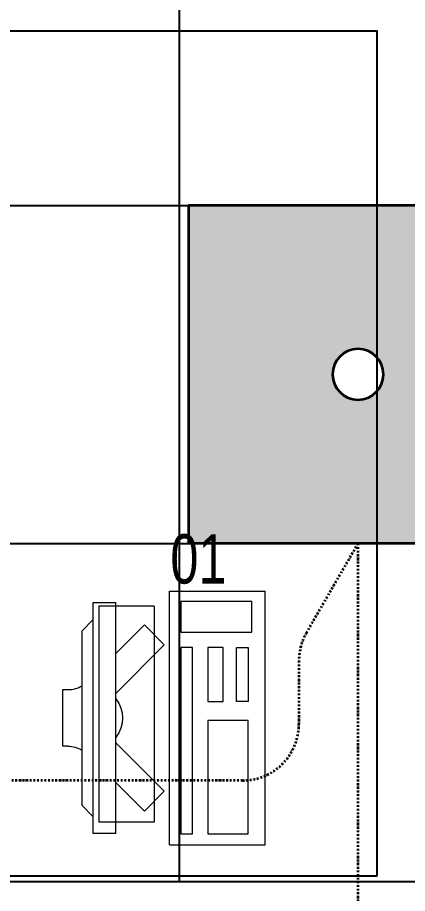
# Model space of a CAD drawing. Extents: x -12260 to 184725, y -29287 to 19916.
# Drawn here: x 47588 to 48280, y 5514 to 7068 of the extents above; entities that cross this region are included whole.
import ezdxf
from ezdxf.enums import TextEntityAlignment as Align

# ---------------------------------------------------------------- set-up
doc = ezdxf.new("R2010")
doc.units = 0
doc.header["$LTSCALE"] = 0.25
doc.linetypes.add('DASHDOT', pattern=[25.4, 12.7, -6.35, 0, -6.35])
for name, color, linetype, lineweight in [('01-First Floor-FUR$0$72_EGR_EQP_TAG', 142, 'Continuous', 5), ('01-First Floor-FUR$0$LOADING', 253, 'Continuous', 5), ('01-First Floor-FUR$0$Walls', 251, 'Continuous', 5), ('E-LITE-CIRC-NUMB', 6, 'Continuous', 25), ('E-LITE-CLNG', 150, 'Continuous', 35), ('E-LITE-CLNG-CNDT', 6, 'DASHDOT', 35), ('E-LITE-CTRL', 6, 'Continuous', 25), ('E-LITE-IDEN', 6, 'Continuous', 25)]:
    doc.layers.add(name, color=color, linetype=linetype, lineweight=lineweight)
doc.layers.add('01-First Floor-FUR$0$FALSE CEILING', color=251, linetype='Continuous')
doc.styles.add('01-First Floor-FUR$0$X3G_ENTITY_257CFD', font='swisscl.ttf', dxfattribs={"height": 200})
doc.styles.add('DC_SIMPLEX', font='SIMPLEX.shx', dxfattribs={"width": 0.7})

# ---------------------------------------------------------------- blocks, each defined once
blk = doc.blocks.new('*U201')
h = blk.add_hatch(color=254)
h.dxf.hatch_style = 1
h.paths.add_polyline_path([(-300, 300), (-300, -300), (300, -300), (300, 300)])
edge = h.paths.add_edge_path(flags=16)
edge.add_arc((0, 0), 45, 0, 360)
blk.add_lwpolyline([(-300, 300), (-300, -300), (300, -300), (300, 300)], close=True)
blk.add_circle((0, 0), 45)
at = {"layer": 'E-LITE-CIRC-NUMB', "style": 'DC_SIMPLEX', "width": 0.7, "flags": 8}
blk.add_attdef('CIRCUIT', text='', height=200, rotation=0, dxfattribs=at).set_placement((-473.9, 300), align=Align.RIGHT)
at = {"layer": 'E-LITE-CTRL', "style": 'DC_SIMPLEX', "width": 0.7, "flags": 8}
blk.add_attdef('CONTROL', (1118.9, -935), '', height=200, rotation=360, dxfattribs=at)
at = {"layer": 'E-LITE-IDEN', "style": 'DC_SIMPLEX', "width": 0.7, "flags": 8}
blk.add_attdef('TYPE', (460.4, 457.6), '', height=200, rotation=360, dxfattribs=at)
blk = doc.blocks.new('01-First Floor-FUR$0$ITCWLS1-P')
at = {"layer": '01-First Floor-FUR$0$LOADING'}
for p, q in [((-0.17, 0.45), (-0.17, 0)), ((-0.17, 0.45), (0, 0.45)), ((0, 0.45), (0, 0)), ((-0.2651, 0.43, 0), (-0.3051, 0.43, 0)), ((-0.3051, 0.43, 0), (-0.3051, 0.02, 0)), ((-0.2651, 0.43, 0), (-0.2651, 0.02, 0)), ((-0.1496, 0.4305), (-0.1291, 0.4305)), ((-0.1291, 0.4305), (-0.1291, 0.4089)), ((-0.197, 0.4094), (-0.295, 0.4094)), ((-0.295, 0.0264), (-0.295, 0.4094)), ((-0.197, 0.0264), (-0.197, 0.4094)), ((-0.3251, 0.38, 0), (-0.3051, 0.4, 0)), ((-0.3251, 0.38, 0), (-0.3251, 0.07, 0)), ((-0.3503, 0.275), (-0.3596, 0.275)), ((-0.3596, 0.175), (-0.3596, 0.275)), ((-0.3503, 0.175), (-0.3596, 0.175)), ((-0.3251, 0.07, 0), (-0.3051, 0.05, 0)), ((-0.3051, 0.02, 0), (-0.2651, 0.02, 0)), ((-0.197, 0.0264), (-0.295, 0.0264)), ((-0.17, 0), (0, 0))]:
    blk.add_line(p, q, dxfattribs=at)
at = {"layer": '01-First Floor-FUR$0$LOADING', "extrusion": (2.48281e-10, 3.18408e-10, -1)}
for p, q in [((-0.2651, 0.3395), (-0.2144, 0.3902)), ((-0.1791, 0.3548), (-0.2144, 0.3902)), ((-0.2651, 0.2688), (-0.1791, 0.3548))]:
    blk.add_line(p, q, dxfattribs=at)
at = {"layer": '01-First Floor-FUR$0$LOADING', "extrusion": (2.48281e-10, -3.18408e-10, -1)}
for p, q in [((-0.2651, 0.1812), (-0.1791, 0.0952)), ((-0.2651, 0.1105), (-0.2144, 0.0598)), ((-0.1791, 0.0952), (-0.2144, 0.0598))]:
    blk.add_line(p, q, dxfattribs=at)
at = {"layer": '01-First Floor-FUR$0$LOADING'}
for points in [[(-0.1291, 0.4089), (-0.1291, 0.1), (-0.1496, 0.1), (-0.1496, 0.4305)], [(-0.1496, 0.1), (-0.1496, 0.1), (-0.1496, 0.1), (-0.1496, 0.1), (-0.1496, 0.1), (-0.1496, 0.1), (-0.1496, 0.1), (-0.1496, 0.1), (-0.1496, 0.1)], [(-0.1496, 0.1), (-0.1496, 0.1), (-0.1496, 0.1), (-0.1496, 0.1), (-0.1496, 0.1), (-0.1496, 0.1), (-0.1496, 0.1), (-0.1496, 0.1), (-0.1496, 0.1), (-0.1496, 0.1), (-0.1496, 0.1), (-0.1496, 0.1), (-0.1496, 0.1), (-0.1496, 0.1), (-0.1496, 0.1), (-0.1496, 0.1), (-0.1496, 0.1), (-0.1496, 0.1)], [(-0.1496, 0.1), (-0.1496, 0.1), (-0.1496, 0.1), (-0.1496, 0.1), (-0.1496, 0.1), (-0.1496, 0.1), (-0.1496, 0.1), (-0.1496, 0.1), (-0.1496, 0.1), (-0.1496, 0.1)], [(-0.1496, 0.1), (-0.1496, 0.1), (-0.1496, 0.1), (-0.1496, 0.1), (-0.1496, 0.1), (-0.1496, 0.1), (-0.1496, 0.1)], [(-0.1496, 0.1), (-0.1496, 0.1), (-0.1496, 0.1), (-0.1496, 0.1), (-0.1496, 0.1), (-0.1496, 0.1), (-0.1496, 0.1), (-0.1496, 0.1), (-0.1496, 0.1), (-0.1496, 0.1)], [(-0.1496, 0.1), (-0.1496, 0.1), (-0.1496, 0.1), (-0.1496, 0.1), (-0.1496, 0.1), (-0.1496, 0.1), (-0.1496, 0.1), (-0.1496, 0.1), (-0.1496, 0.1), (-0.1496, 0.1), (-0.1496, 0.1), (-0.1496, 0.1), (-0.1496, 0.1), (-0.1496, 0.1), (-0.1496, 0.1)], [(-0.1496, 0.1), (-0.1496, 0.1), (-0.1496, 0.1), (-0.1496, 0.1), (-0.1496, 0.1), (-0.1496, 0.1), (-0.1496, 0.1), (-0.1496, 0.1), (-0.1496, 0.1), (-0.1496, 0.1)], [(-0.1496, 0.1), (-0.1496, 0.1), (-0.1496, 0.1), (-0.1496, 0.1), (-0.1496, 0.1), (-0.1496, 0.1), (-0.1496, 0.1), (-0.1496, 0.1), (-0.1496, 0.1), (-0.1496, 0.1)], [(-0.1496, 0.1), (-0.1496, 0.1), (-0.1496, 0.1), (-0.1496, 0.1), (-0.1496, 0.1), (-0.1496, 0.1), (-0.1496, 0.1), (-0.1496, 0.1), (-0.1496, 0.1), (-0.1496, 0.1), (-0.1496, 0.1), (-0.1496, 0.1), (-0.1496, 0.1), (-0.1496, 0.1), (-0.1496, 0.1), (-0.1496, 0.1), (-0.1496, 0.1), (-0.1496, 0.1), (-0.1496, 0.1), (-0.1496, 0.1), (-0.1496, 0.1), (-0.1496, 0.1), (-0.1496, 0.1), (-0.1496, 0.1), (-0.1496, 0.1), (-0.1496, 0.1), (-0.1496, 0.1), (-0.1496, 0.1), (-0.1496, 0.1), (-0.1496, 0.1), (-0.1496, 0.1), (-0.1496, 0.1), (-0.1496, 0.1), (-0.1496, 0.1), (-0.1496, 0.1), (-0.1496, 0.1), (-0.1496, 0.1), (-0.1496, 0.1), (-0.1496, 0.1), (-0.1496, 0.1), (-0.1496, 0.1), (-0.1496, 0.1), (-0.1496, 0.1), (-0.1496, 0.1), (-0.1496, 0.1), (-0.1496, 0.1), (-0.1496, 0.1), (-0.1496, 0.1), (-0.1496, 0.1), (-0.1496, 0.1), (-0.1496, 0.1), (-0.1496, 0.1), (-0.1496, 0.1), (-0.1496, 0.1)], [(-0.1496, 0.1), (-0.1496, 0.1), (-0.1496, 0.1), (-0.1496, 0.1), (-0.1496, 0.1), (-0.1496, 0.1), (-0.1496, 0.1), (-0.1496, 0.1), (-0.1496, 0.1), (-0.1496, 0.1), (-0.1496, 0.1), (-0.1496, 0.1), (-0.1496, 0.1), (-0.1496, 0.1), (-0.1496, 0.1), (-0.1496, 0.1), (-0.1496, 0.1), (-0.1496, 0.1), (-0.1496, 0.1), (-0.1496, 0.1), (-0.1496, 0.1), (-0.1496, 0.1), (-0.1496, 0.1), (-0.1496, 0.1), (-0.1496, 0.1), (-0.1496, 0.1), (-0.1496, 0.1), (-0.1496, 0.1), (-0.1496, 0.1), (-0.1496, 0.1), (-0.1496, 0.1), (-0.1496, 0.1), (-0.1496, 0.1), (-0.1496, 0.1), (-0.1496, 0.1), (-0.1496, 0.1), (-0.1496, 0.1), (-0.1496, 0.1), (-0.1496, 0.1), (-0.1496, 0.1), (-0.1496, 0.1), (-0.1496, 0.1), (-0.1496, 0.1), (-0.1496, 0.1), (-0.1496, 0.1), (-0.1496, 0.1), (-0.1496, 0.1), (-0.1496, 0.1), (-0.1496, 0.1), (-0.1496, 0.1), (-0.1496, 0.1), (-0.1496, 0.1), (-0.1496, 0.1), (-0.1496, 0.1), (-0.1496, 0.1), (-0.1496, 0.1), (-0.1496, 0.1), (-0.1496, 0.1), (-0.1496, 0.1), (-0.1496, 0.1), (-0.1496, 0.1), (-0.1496, 0.1), (-0.1496, 0.1), (-0.1496, 0.1), (-0.1496, 0.1), (-0.1496, 0.1), (-0.1496, 0.1), (-0.1496, 0.1), (-0.1496, 0.1), (-0.1496, 0.1), (-0.1496, 0.1), (-0.1496, 0.1), (-0.1496, 0.1), (-0.1496, 0.1), (-0.1496, 0.1), (-0.1496, 0.1), (-0.1496, 0.1), (-0.1496, 0.1), (-0.1496, 0.1), (-0.1496, 0.1), (-0.1496, 0.1), (-0.1496, 0.1), (-0.1496, 0.1), (-0.1496, 0.1), (-0.1496, 0.1), (-0.1496, 0.1), (-0.1496, 0.1), (-0.1496, 0.1), (-0.1496, 0.1)], [(-0.1496, 0.1), (-0.1496, 0.1), (-0.1496, 0.1), (-0.1496, 0.1), (-0.1496, 0.1), (-0.1496, 0.1), (-0.1496, 0.1), (-0.1496, 0.1), (-0.1496, 0.1), (-0.1496, 0.1), (-0.1496, 0.1), (-0.1496, 0.1)], [(-0.1496, 0.1), (-0.1496, 0.1), (-0.1496, 0.1), (-0.1496, 0.1), (-0.1496, 0.1), (-0.1496, 0.1), (-0.1496, 0.1)], [(-0.1496, 0.1), (-0.1496, 0.1), (-0.1496, 0.1), (-0.1496, 0.1), (-0.1496, 0.1), (-0.1496, 0.1), (-0.1496, 0.1), (-0.1496, 0.1), (-0.1496, 0.1), (-0.1496, 0.1), (-0.1496, 0.1), (-0.1496, 0.1), (-0.1496, 0.1), (-0.1496, 0.1), (-0.1496, 0.1), (-0.1496, 0.1), (-0.1496, 0.1)], [(-0.1496, 0.1), (-0.1496, 0.1), (-0.1496, 0.1), (-0.1496, 0.1), (-0.1496, 0.1), (-0.1496, 0.1), (-0.1496, 0.1), (-0.1496, 0.1), (-0.1496, 0.1), (-0.1496, 0.1), (-0.1496, 0.1), (-0.1496, 0.1), (-0.1496, 0.1), (-0.1496, 0.1), (-0.1496, 0.1), (-0.1496, 0.1), (-0.1496, 0.1), (-0.1496, 0.1), (-0.1496, 0.1), (-0.1496, 0.1), (-0.1496, 0.1), (-0.1496, 0.1), (-0.1496, 0.1), (-0.1496, 0.1), (-0.1496, 0.1), (-0.1496, 0.1), (-0.1496, 0.1), (-0.1496, 0.1), (-0.1496, 0.1), (-0.1496, 0.1), (-0.1496, 0.1), (-0.1496, 0.1), (-0.1496, 0.1), (-0.1496, 0.1), (-0.1496, 0.1), (-0.1496, 0.1), (-0.1496, 0.1), (-0.1496, 0.1), (-0.1496, 0.1), (-0.1496, 0.1), (-0.1496, 0.1), (-0.1496, 0.1), (-0.1496, 0.1), (-0.1496, 0.1), (-0.1496, 0.1), (-0.1496, 0.1), (-0.1496, 0.1), (-0.1496, 0.1), (-0.1496, 0.1), (-0.1496, 0.1), (-0.1496, 0.1), (-0.1496, 0.1), (-0.1496, 0.1), (-0.1496, 0.1), (-0.1496, 0.1), (-0.1496, 0.1), (-0.1496, 0.1), (-0.1496, 0.1), (-0.1496, 0.1), (-0.1496, 0.1), (-0.1496, 0.1), (-0.1496, 0.1), (-0.1496, 0.1), (-0.1496, 0.1), (-0.1496, 0.1), (-0.1496, 0.1), (-0.1496, 0.1), (-0.1496, 0.1), (-0.1496, 0.1), (-0.1496, 0.1), (-0.1496, 0.1), (-0.1496, 0.1), (-0.1496, 0.1), (-0.1496, 0.1), (-0.1496, 0.1), (-0.1496, 0.1), (-0.1496, 0.1), (-0.1496, 0.1), (-0.1496, 0.1), (-0.1496, 0.1), (-0.1496, 0.1), (-0.1496, 0.1), (-0.1496, 0.1), (-0.1496, 0.1), (-0.1496, 0.1), (-0.1496, 0.1), (-0.1496, 0.1), (-0.1496, 0.1), (-0.1496, 0.1), (-0.1496, 0.1), (-0.1496, 0.1), (-0.1496, 0.1), (-0.1496, 0.1), (-0.1496, 0.1), (-0.1496, 0.1), (-0.1496, 0.1), (-0.1496, 0.1), (-0.1496, 0.1), (-0.1496, 0.1), (-0.1496, 0.1), (-0.1496, 0.1), (-0.1496, 0.1), (-0.1496, 0.1), (-0.1496, 0.1), (-0.1496, 0.1), (-0.1496, 0.1), (-0.1496, 0.1), (-0.1496, 0.1), (-0.1496, 0.1), (-0.1496, 0.1), (-0.1496, 0.1)], [(-0.1496, 0.1), (-0.1496, 0.1), (-0.1496, 0.1), (-0.1496, 0.1), (-0.1496, 0.1), (-0.1496, 0.1), (-0.1496, 0.1), (-0.1496, 0.1)]]:
    blk.add_lwpolyline(points, dxfattribs=at)
for points in [[(-0.1019, 0.4305), (-0.0304, 0.4305), (-0.0304, 0.2294), (-0.1019, 0.2294)], [(-0.1019, 0.1954), (-0.0747, 0.1954), (-0.0747, 0.1), (-0.1019, 0.1)], [(-0.0304, 0.1954), (-0.0508, 0.1954), (-0.0508, 0.1), (-0.0304, 0.1)], [(-0.1496, 0.1), (-0.1496, 0.1), (-0.1496, 0.1), (-0.1496, 0.1), (-0.1496, 0.1), (-0.1496, 0.1), (-0.1496, 0.1), (-0.1496, 0.1), (-0.1496, 0.1), (-0.1496, 0.1), (-0.1496, 0.1), (-0.1496, 0.1), (-0.1496, 0.1), (-0.1496, 0.1), (-0.1496, 0.1), (-0.1496, 0.1), (-0.1496, 0.1), (-0.1496, 0.1), (-0.1496, 0.1), (-0.1496, 0.1), (-0.1496, 0.1), (-0.1496, 0.1), (-0.1496, 0.1), (-0.1496, 0.1), (-0.1496, 0.1), (-0.1496, 0.1), (-0.1496, 0.1), (-0.1496, 0.1), (-0.1496, 0.1), (-0.1496, 0.1), (-0.1496, 0.1), (-0.1496, 0.1), (-0.1496, 0.1), (-0.1496, 0.1), (-0.1496, 0.1), (-0.1496, 0.1), (-0.1496, 0.1), (-0.1496, 0.1), (-0.1496, 0.1), (-0.1496, 0.1), (-0.1496, 0.1), (-0.1496, 0.1), (-0.1496, 0.1), (-0.1496, 0.1), (-0.1496, 0.1), (-0.1496, 0.1), (-0.1496, 0.1), (-0.1496, 0.1), (-0.1496, 0.1), (-0.1496, 0.1), (-0.1496, 0.1), (-0.1496, 0.1), (-0.1496, 0.1), (-0.1496, 0.1), (-0.1496, 0.1), (-0.1496, 0.1), (-0.1496, 0.1), (-0.1496, 0.1), (-0.1496, 0.1), (-0.1496, 0.1), (-0.1496, 0.1), (-0.1496, 0.1), (-0.1496, 0.1), (-0.1496, 0.1), (-0.1496, 0.1), (-0.1496, 0.1), (-0.1496, 0.1), (-0.1496, 0.1), (-0.1496, 0.1), (-0.1496, 0.1), (-0.1496, 0.1), (-0.1496, 0.1), (-0.1496, 0.1), (-0.1496, 0.1), (-0.1496, 0.1), (-0.1496, 0.1), (-0.1496, 0.1), (-0.1496, 0.1), (-0.1496, 0.1), (-0.1496, 0.1), (-0.1496, 0.1), (-0.1496, 0.1), (-0.1496, 0.1), (-0.1496, 0.1), (-0.1496, 0.1), (-0.1496, 0.1), (-0.1496, 0.1), (-0.1496, 0.1), (-0.1496, 0.1), (-0.1496, 0.1), (-0.1496, 0.1), (-0.1496, 0.1), (-0.1496, 0.1), (-0.1496, 0.1), (-0.1496, 0.1), (-0.1496, 0.1), (-0.1496, 0.1), (-0.1496, 0.1), (-0.1496, 0.1), (-0.1496, 0.1), (-0.1496, 0.1), (-0.1496, 0.1), (-0.1496, 0.1), (-0.1496, 0.1), (-0.1496, 0.1), (-0.1496, 0.1), (-0.1496, 0.1), (-0.1496, 0.1), (-0.1496, 0.1), (-0.1496, 0.1), (-0.1496, 0.1), (-0.1496, 0.1), (-0.1496, 0.1), (-0.1496, 0.1), (-0.1496, 0.1), (-0.1496, 0.1), (-0.1496, 0.1), (-0.1496, 0.1), (-0.1496, 0.1), (-0.1496, 0.1), (-0.1496, 0.1), (-0.1496, 0.1), (-0.1496, 0.1), (-0.1496, 0.1), (-0.1496, 0.1), (-0.1496, 0.1), (-0.1496, 0.1), (-0.1496, 0.1), (-0.1496, 0.1), (-0.1496, 0.1), (-0.1496, 0.1), (-0.1496, 0.1), (-0.1496, 0.1), (-0.1496, 0.1), (-0.1496, 0.1), (-0.1496, 0.1), (-0.1496, 0.1), (-0.1496, 0.1), (-0.1496, 0.1), (-0.1496, 0.1), (-0.1496, 0.1), (-0.1496, 0.1), (-0.1496, 0.1), (-0.1496, 0.1), (-0.1496, 0.1), (-0.1496, 0.1), (-0.1496, 0.1), (-0.1496, 0.1), (-0.1496, 0.1), (-0.1496, 0.1), (-0.1496, 0.1), (-0.1496, 0.1), (-0.1496, 0.1), (-0.1496, 0.1), (-0.1496, 0.1), (-0.1496, 0.1), (-0.1496, 0.1), (-0.1496, 0.1), (-0.1496, 0.1), (-0.1496, 0.1), (-0.1496, 0.1), (-0.1496, 0.1), (-0.1496, 0.1), (-0.1496, 0.1), (-0.1496, 0.1), (-0.1496, 0.1), (-0.1496, 0.1), (-0.1496, 0.1), (-0.1496, 0.1), (-0.1496, 0.1), (-0.1496, 0.1), (-0.1496, 0.1), (-0.1496, 0.1), (-0.1496, 0.1), (-0.1496, 0.1), (-0.1496, 0.1), (-0.1496, 0.1), (-0.1496, 0.1), (-0.1496, 0.1), (-0.1496, 0.1), (-0.1496, 0.1), (-0.1496, 0.1), (-0.1496, 0.1), (-0.1496, 0.1), (-0.1496, 0.1), (-0.1496, 0.1), (-0.1496, 0.1), (-0.1496, 0.1), (-0.1496, 0.1), (-0.1496, 0.1), (-0.1496, 0.1), (-0.1496, 0.1), (-0.1496, 0.1), (-0.1496, 0.1), (-0.1496, 0.1), (-0.1496, 0.1), (-0.1496, 0.1), (-0.1496, 0.1), (-0.1496, 0.1), (-0.1496, 0.1), (-0.1496, 0.1), (-0.1496, 0.1), (-0.1496, 0.1), (-0.1496, 0.1), (-0.1496, 0.1), (-0.1496, 0.1), (-0.1496, 0.1), (-0.1496, 0.1), (-0.1496, 0.1), (-0.1496, 0.1), (-0.1496, 0.1), (-0.1496, 0.1), (-0.1496, 0.1), (-0.1496, 0.1), (-0.1496, 0.1), (-0.1496, 0.1), (-0.1496, 0.1), (-0.1496, 0.1), (-0.1496, 0.1), (-0.1496, 0.1), (-0.1496, 0.1), (-0.1496, 0.1), (-0.1496, 0.1), (-0.1496, 0.1), (-0.1496, 0.1), (-0.1496, 0.1), (-0.1496, 0.1), (-0.1496, 0.1), (-0.1496, 0.1), (-0.1496, 0.1), (-0.1496, 0.1), (-0.1496, 0.1), (-0.1496, 0.1), (-0.1496, 0.1), (-0.1496, 0.1), (-0.1496, 0.1), (-0.1496, 0.1), (-0.1496, 0.1), (-0.1496, 0.1), (-0.1496, 0.1), (-0.1496, 0.1), (-0.1496, 0.1), (-0.1496, 0.1), (-0.1496, 0.1), (-0.1496, 0.1), (-0.1496, 0.1), (-0.1496, 0.1), (-0.1496, 0.1), (-0.1496, 0.1), (-0.1496, 0.1), (-0.1496, 0.1), (-0.1496, 0.1), (-0.1496, 0.1), (-0.1496, 0.1), (-0.1496, 0.1), (-0.1496, 0.1), (-0.1496, 0.1), (-0.1496, 0.1), (-0.1496, 0.1), (-0.1496, 0.1), (-0.1496, 0.1), (-0.1496, 0.1), (-0.1496, 0.1), (-0.1496, 0.1), (-0.1496, 0.1), (-0.1496, 0.1), (-0.1496, 0.1), (-0.1496, 0.1), (-0.1496, 0.1), (-0.1496, 0.1), (-0.1496, 0.1), (-0.1496, 0.1), (-0.1496, 0.1), (-0.1496, 0.1), (-0.1496, 0.1), (-0.1496, 0.1), (-0.1496, 0.1)], [(-0.1496, 0.1), (-0.1496, 0.1), (-0.1496, 0.1), (-0.1496, 0.1), (-0.1496, 0.1), (-0.1496, 0.1), (-0.1496, 0.1), (-0.1496, 0.1), (-0.1496, 0.1), (-0.1496, 0.1), (-0.1496, 0.1), (-0.1496, 0.1), (-0.1496, 0.1), (-0.1496, 0.1), (-0.1496, 0.1), (-0.1496, 0.1), (-0.1496, 0.1), (-0.1496, 0.1), (-0.1496, 0.1), (-0.1496, 0.1), (-0.1496, 0.1), (-0.1496, 0.1), (-0.1496, 0.1), (-0.1496, 0.1), (-0.1496, 0.1), (-0.1496, 0.1), (-0.1496, 0.1), (-0.1496, 0.1), (-0.1496, 0.1), (-0.1496, 0.1), (-0.1496, 0.1), (-0.1496, 0.1), (-0.1496, 0.1), (-0.1496, 0.1), (-0.1496, 0.1), (-0.1496, 0.1), (-0.1496, 0.1), (-0.1496, 0.1), (-0.1496, 0.1), (-0.1496, 0.1), (-0.1496, 0.1), (-0.1496, 0.1), (-0.1496, 0.1), (-0.1496, 0.1), (-0.1496, 0.1), (-0.1496, 0.1), (-0.1496, 0.1), (-0.1496, 0.1), (-0.1496, 0.1), (-0.1496, 0.1), (-0.1496, 0.1), (-0.1496, 0.1), (-0.1496, 0.1), (-0.1496, 0.1), (-0.1496, 0.1), (-0.1496, 0.1), (-0.1496, 0.1), (-0.1496, 0.1), (-0.1496, 0.1), (-0.1496, 0.1), (-0.1496, 0.1), (-0.1496, 0.1), (-0.1496, 0.1), (-0.1496, 0.1), (-0.1496, 0.1), (-0.1496, 0.1), (-0.1496, 0.1), (-0.1496, 0.1), (-0.1496, 0.1), (-0.1496, 0.1), (-0.1496, 0.1), (-0.1496, 0.1), (-0.1496, 0.1), (-0.1496, 0.1), (-0.1496, 0.1), (-0.1496, 0.1), (-0.1496, 0.1), (-0.1496, 0.1), (-0.1496, 0.1), (-0.1496, 0.1), (-0.1496, 0.1), (-0.1496, 0.1), (-0.1496, 0.1), (-0.1496, 0.1), (-0.1496, 0.1), (-0.1496, 0.1), (-0.1496, 0.1), (-0.1496, 0.1), (-0.1496, 0.1), (-0.1496, 0.1), (-0.1496, 0.1), (-0.1496, 0.1), (-0.1496, 0.1), (-0.1496, 0.1), (-0.1496, 0.1), (-0.1496, 0.1), (-0.1496, 0.1), (-0.1496, 0.1), (-0.1496, 0.1), (-0.1496, 0.1), (-0.1496, 0.1), (-0.1496, 0.1), (-0.1496, 0.1), (-0.1496, 0.1), (-0.1496, 0.1), (-0.1496, 0.1), (-0.1496, 0.1), (-0.1496, 0.1), (-0.1496, 0.1), (-0.1496, 0.1), (-0.1496, 0.1), (-0.1496, 0.1), (-0.1496, 0.1), (-0.1496, 0.1), (-0.1496, 0.1), (-0.1496, 0.1), (-0.1496, 0.1), (-0.1496, 0.1), (-0.1496, 0.1), (-0.1496, 0.1), (-0.1496, 0.1), (-0.1496, 0.1), (-0.1496, 0.1), (-0.1496, 0.1), (-0.1496, 0.1), (-0.1496, 0.1), (-0.1496, 0.1), (-0.1496, 0.1), (-0.1496, 0.1), (-0.1496, 0.1), (-0.1496, 0.1), (-0.1496, 0.1), (-0.1496, 0.1), (-0.1496, 0.1), (-0.1496, 0.1), (-0.1496, 0.1), (-0.1496, 0.1), (-0.1496, 0.1), (-0.1496, 0.1), (-0.1496, 0.1), (-0.1496, 0.1), (-0.1496, 0.1), (-0.1496, 0.1), (-0.1496, 0.1), (-0.1496, 0.1), (-0.1496, 0.1), (-0.1496, 0.1), (-0.1496, 0.1), (-0.1496, 0.1), (-0.1496, 0.1), (-0.1496, 0.1), (-0.1496, 0.1), (-0.1496, 0.1), (-0.1496, 0.1), (-0.1496, 0.1), (-0.1496, 0.1), (-0.1496, 0.1), (-0.1496, 0.1), (-0.1496, 0.1), (-0.1496, 0.1), (-0.1496, 0.1), (-0.1496, 0.1), (-0.1496, 0.1), (-0.1496, 0.1), (-0.1496, 0.1), (-0.1496, 0.1), (-0.1496, 0.1), (-0.1496, 0.1), (-0.1496, 0.1), (-0.1496, 0.1), (-0.1496, 0.1), (-0.1496, 0.1), (-0.1496, 0.1), (-0.1496, 0.1), (-0.1496, 0.1), (-0.1496, 0.1), (-0.1496, 0.1), (-0.1496, 0.1), (-0.1496, 0.1), (-0.1496, 0.1), (-0.1496, 0.1), (-0.1496, 0.1), (-0.1496, 0.1), (-0.1496, 0.1), (-0.1496, 0.1), (-0.1496, 0.1), (-0.1496, 0.1), (-0.1496, 0.1), (-0.1496, 0.1), (-0.1496, 0.1), (-0.1496, 0.1), (-0.1496, 0.1), (-0.1496, 0.1), (-0.1496, 0.1), (-0.1496, 0.1), (-0.1496, 0.1), (-0.1496, 0.1), (-0.1496, 0.1), (-0.1496, 0.1), (-0.1496, 0.1), (-0.1496, 0.1), (-0.1496, 0.1), (-0.1496, 0.1), (-0.1496, 0.1), (-0.1496, 0.1), (-0.1496, 0.1), (-0.1496, 0.1), (-0.1496, 0.1), (-0.1496, 0.1), (-0.1496, 0.1), (-0.1496, 0.1), (-0.1496, 0.1), (-0.1496, 0.1), (-0.1496, 0.1)], [(-0.1496, 0.1), (-0.1496, 0.1), (-0.1496, 0.1), (-0.1496, 0.1), (-0.1496, 0.1), (-0.1496, 0.1), (-0.1496, 0.1), (-0.1496, 0.1), (-0.1496, 0.1), (-0.1496, 0.1), (-0.1496, 0.1), (-0.1496, 0.1), (-0.1496, 0.1), (-0.1496, 0.1), (-0.1496, 0.1), (-0.1496, 0.1), (-0.1496, 0.1), (-0.1496, 0.1), (-0.1496, 0.1), (-0.1496, 0.1), (-0.1496, 0.1), (-0.1496, 0.1), (-0.1496, 0.1), (-0.1496, 0.1), (-0.1496, 0.1), (-0.1496, 0.1), (-0.1496, 0.1), (-0.1496, 0.1), (-0.1496, 0.1), (-0.1496, 0.1), (-0.1496, 0.1), (-0.1496, 0.1), (-0.1496, 0.1), (-0.1496, 0.1), (-0.1496, 0.1), (-0.1496, 0.1), (-0.1496, 0.1), (-0.1496, 0.1), (-0.1496, 0.1), (-0.1496, 0.1), (-0.1496, 0.1), (-0.1496, 0.1), (-0.1496, 0.1), (-0.1496, 0.1), (-0.1496, 0.1), (-0.1496, 0.1), (-0.1496, 0.1), (-0.1496, 0.1), (-0.1496, 0.1), (-0.1496, 0.1), (-0.1496, 0.1), (-0.1496, 0.1), (-0.1496, 0.1), (-0.1496, 0.1), (-0.1496, 0.1), (-0.1496, 0.1), (-0.1496, 0.1), (-0.1496, 0.1), (-0.1496, 0.1), (-0.1496, 0.1), (-0.1496, 0.1), (-0.1496, 0.1), (-0.1496, 0.1), (-0.1496, 0.1), (-0.1496, 0.1), (-0.1496, 0.1), (-0.1496, 0.1), (-0.1496, 0.1), (-0.1496, 0.1), (-0.1496, 0.1), (-0.1496, 0.1), (-0.1496, 0.1), (-0.1496, 0.1), (-0.1496, 0.1), (-0.1496, 0.1), (-0.1496, 0.1), (-0.1496, 0.1), (-0.1496, 0.1), (-0.1496, 0.1), (-0.1496, 0.1), (-0.1496, 0.1), (-0.1496, 0.1), (-0.1496, 0.1), (-0.1496, 0.1), (-0.1496, 0.1), (-0.1496, 0.1), (-0.1496, 0.1), (-0.1496, 0.1), (-0.1496, 0.1), (-0.1496, 0.1), (-0.1496, 0.1), (-0.1496, 0.1), (-0.1496, 0.1), (-0.1496, 0.1), (-0.1496, 0.1), (-0.1496, 0.1), (-0.1496, 0.1), (-0.1496, 0.1), (-0.1496, 0.1), (-0.1496, 0.1), (-0.1496, 0.1), (-0.1496, 0.1), (-0.1496, 0.1), (-0.1496, 0.1), (-0.1496, 0.1), (-0.1496, 0.1), (-0.1496, 0.1), (-0.1496, 0.1), (-0.1496, 0.1), (-0.1496, 0.1), (-0.1496, 0.1), (-0.1496, 0.1), (-0.1496, 0.1), (-0.1496, 0.1), (-0.1496, 0.1), (-0.1496, 0.1), (-0.1496, 0.1), (-0.1496, 0.1), (-0.1496, 0.1), (-0.1496, 0.1), (-0.1496, 0.1), (-0.1496, 0.1), (-0.1496, 0.1), (-0.1496, 0.1), (-0.1496, 0.1), (-0.1496, 0.1), (-0.1496, 0.1), (-0.1496, 0.1), (-0.1496, 0.1), (-0.1496, 0.1), (-0.1496, 0.1), (-0.1496, 0.1), (-0.1496, 0.1), (-0.1496, 0.1), (-0.1496, 0.1), (-0.1496, 0.1), (-0.1496, 0.1), (-0.1496, 0.1), (-0.1496, 0.1), (-0.1496, 0.1), (-0.1496, 0.1), (-0.1496, 0.1), (-0.1496, 0.1), (-0.1496, 0.1), (-0.1496, 0.1), (-0.1496, 0.1), (-0.1496, 0.1), (-0.1496, 0.1), (-0.1496, 0.1), (-0.1496, 0.1), (-0.1496, 0.1), (-0.1496, 0.1), (-0.1496, 0.1), (-0.1496, 0.1), (-0.1496, 0.1), (-0.1496, 0.1), (-0.1496, 0.1), (-0.1496, 0.1), (-0.1496, 0.1), (-0.1496, 0.1), (-0.1496, 0.1), (-0.1496, 0.1), (-0.1496, 0.1), (-0.1496, 0.1), (-0.1496, 0.1), (-0.1496, 0.1), (-0.1496, 0.1), (-0.1496, 0.1), (-0.1496, 0.1), (-0.1496, 0.1), (-0.1496, 0.1), (-0.1496, 0.1), (-0.1496, 0.1), (-0.1496, 0.1), (-0.1496, 0.1), (-0.1496, 0.1), (-0.1496, 0.1), (-0.1496, 0.1), (-0.1496, 0.1), (-0.1496, 0.1), (-0.1496, 0.1), (-0.1496, 0.1), (-0.1496, 0.1), (-0.1496, 0.1), (-0.1496, 0.1), (-0.1496, 0.1), (-0.1496, 0.1), (-0.1496, 0.1), (-0.1496, 0.1), (-0.1496, 0.1), (-0.1496, 0.1), (-0.1496, 0.1), (-0.1496, 0.1), (-0.1496, 0.1), (-0.1496, 0.1), (-0.1496, 0.1), (-0.1496, 0.1), (-0.1496, 0.1), (-0.1496, 0.1), (-0.1496, 0.1), (-0.1496, 0.1), (-0.1496, 0.1), (-0.1496, 0.1), (-0.1496, 0.1), (-0.1496, 0.1), (-0.1496, 0.1), (-0.1496, 0.1), (-0.1496, 0.1), (-0.1496, 0.1), (-0.1496, 0.1), (-0.1496, 0.1), (-0.1496, 0.1), (-0.1496, 0.1), (-0.1496, 0.1), (-0.1496, 0.1), (-0.1496, 0.1), (-0.1496, 0.1), (-0.1496, 0.1), (-0.1496, 0.1)], [(-0.1496, 0.0727), (-0.0236, 0.0727), (-0.0236, 0.0182), (-0.1496, 0.0182)]]:
    blk.add_lwpolyline(points, close=True, dxfattribs=at)
for centre, radius, start, end in [((-0.3503, 0.325), 0.05, 270, 300.3093), ((-0.3089, 0.225), 0.0556, 321.9431, 38.0569), ((-0.3503, 0.125), 0.05, 59.6907, 90)]:
    blk.add_arc(centre, radius, start, end, dxfattribs=at)
blk = doc.blocks.new('01-First Floor-FUR')
at = {"layer": '01-First Floor-FUR$0$FALSE CEILING', "linetype": 'Continuous'}
for p, q in [((47876, 5535), (47876, 8565.1)), ((45476, 6735), (48976, 6735)), ((45476, 6135), (48976, 6135))]:
    blk.add_line(p, q, dxfattribs=at)
at = {"layer": '01-First Floor-FUR$0$FALSE CEILING'}
blk.add_lwpolyline([(45476, 5535), (48976, 5535), (48976, 8565.1), (45476, 8565.1)], close=True, dxfattribs=at)
at = {"layer": '01-First Floor-FUR$0$FALSE CEILING', "elevation": -0.1}
blk.add_lwpolyline([(48226, 5544.6), (47476, 5544.6), (47476, 7044.6), (48226, 7044.6)], close=True, dxfattribs=at)
at = {"layer": '01-First Floor-FUR$0$LOADING', "elevation": -0.1}
blk.add_lwpolyline([(48226, 5544.6), (47476, 5544.6), (47476, 7044.6), (48226, 7044.6)], close=True, dxfattribs=at)
at = {"layer": '01-First Floor-FUR$0$Walls'}
blk.add_line((45476, 5535), (48976, 5535), dxfattribs=at)
at = {"layer": '01-First Floor-FUR$0$LOADING', "extrusion": (8.01373e-06, -1.93993e-16, 1), "xscale": -1000.00000000001, "yscale": 1000.00000000001, "zscale": 1000.00000000001, "rotation": 180}
blk.add_blockref('01-First Floor-FUR$0$ITCWLS1-P', (48027.9, 6050.1, 0.3), dxfattribs=at)
at = {"layer": '01-First Floor-FUR$0$72_EGR_EQP_TAG', "insert": (47909.4, 6151.4, -0.1), "char_height": 87.47, "attachment_point": 2, "style": '01-First Floor-FUR$0$X3G_ENTITY_257CFD'}
blk.add_mtext('01', dxfattribs=at)

msp = doc.modelspace()

# ---------------------------------------------------------------- linework, layer by layer
at = {"layer": 'E-LITE-CLNG-CNDT', "color": 1}
msp.add_lwpolyline([(48192.4, 6135.1), (48101, 5976.8, 0.131652), (48087.6, 5926.8), (48087.6, 5814.4, -0.414214), (47987.6, 5714.4), (44733.9, 5714.4, 0.414214), (44633.9, 5614.4), (44633.9, 4841.2, -0.157474), (44615, 4782.7), (44476, 4590)], format="xyb", dxfattribs=at)
msp.add_lwpolyline([(48192.4, 6135.1), (48192.4, 4940)], dxfattribs=at)

# ---------------------------------------------------------------- block references
at = {"layer": 'E-LITE-CLNG'}
ref = msp.add_blockref('*U201', (48192.4, 6435.1, -0.2), dxfattribs=dict(at, xscale=-1))
ref.add_attrib('TYPE', 'LD1', (48585.9, 6739.5, -0.2), dxfattribs={"layer": 'E-LITE-IDEN', "height": 200, "rotation": 0, "style": 'DC_SIMPLEX', "width": 0.7, "flags": 8})
at = {"layer": 'E-LITE-CLNG-CNDT'}
msp.add_blockref('01-First Floor-FUR', (0, 0), dxfattribs=at)

doc.saveas('drawing.dxf')
